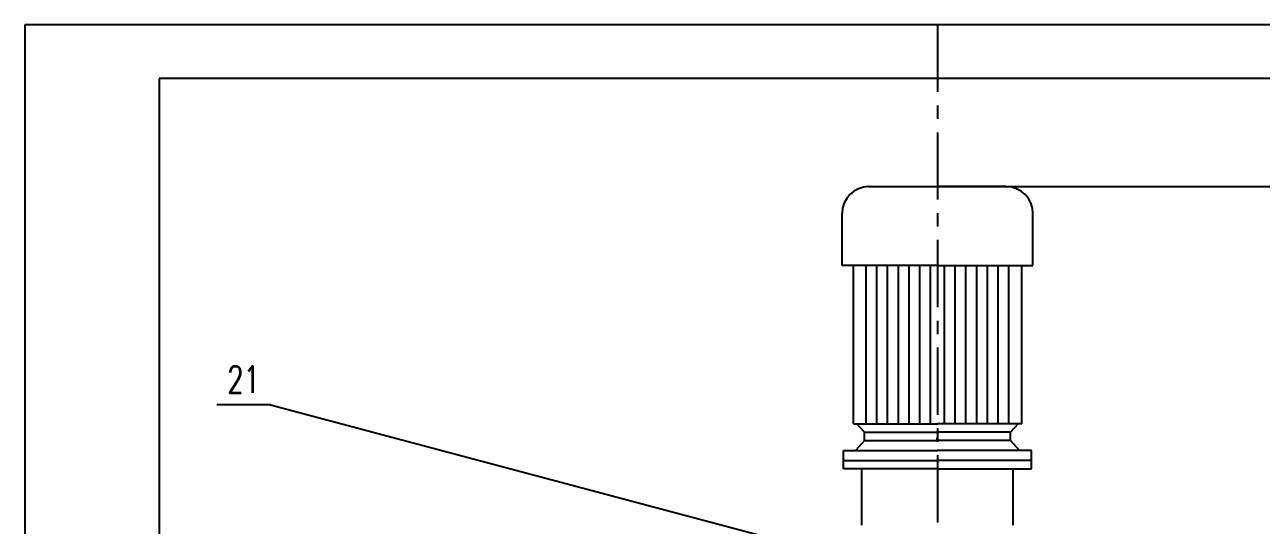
# Model space of a CAD drawing. Extents: x 0 to 594, y 0 to 841.
# Drawn here: x 0 to 229.7, y 748 to 841 of the extents above; entities that cross this region are included whole.
import ezdxf

# ---------------------------------------------------------------- set-up
doc = ezdxf.new("R2010")
doc.units = 0
doc.header["$LTSCALE"] = 10
doc.header["$MEASUREMENT"] = 0
doc.linetypes.add('CENTER', pattern=[2, 1.25, -0.25, 0.25, -0.25])
doc.layers.get('0').update_dxf_attribs({"linetype": 'CONTINUOUS'})
doc.layers.get('DEFPOINTS').update_dxf_attribs({"linetype": 'CONTINUOUS'})
for name, color, linetype in [('DIM', 4, 'CONTINUOUS'), ('FULL', 7, 'CONTINUOUS'), ('LAYER1', 1, 'CENTER'), ('THIN', 3, 'CONTINUOUS')]:
    doc.layers.add(name, color=color, linetype=linetype)
doc.styles.add('RMO4', font='romans.shx', dxfattribs={"width": 0.7, "height": 4.5})
doc.styles.get("Standard").update_dxf_attribs({"font": 'SIMFANG.TTF', "width": 0.7, "height": 5})
doc.dimstyles.get("Standard").update_dxf_attribs({"dimtxt": 0.18, "dimasz": 0.18, "dimexe": 0.18, "dimexo": 0.0625, "dimgap": 0.09, "dimtad": 0, "dimtih": 1, "dimtoh": 1, "dimdec": 4, "dimzin": 0, "dimdsep": 46, "dimtxsty": 'Standard', "dimcen": 0.09, "dimadec": 0, "dimazin": 0, "dimtfac": 1, "dimtdec": 4, "dimtofl": 0, "dimtmove": 0, "dimatfit": 3, "dimfxl": 1, "dimtolj": 1, "dimtzin": 0, "dimarcsym": 0})

# ---------------------------------------------------------------- blocks, each defined once
blk = doc.blocks.new('*D97')
at = {"color": 4, "linetype": 'ByBlock'}
for p, q in [((169.64, 810.93), (312.15, 810.93)), ((309.65, 808.43), (309.65, 440.69)), ((152.01, 438.19), (312.15, 438.19))]:
    blk.add_line(p, q, dxfattribs=at)
for points in [[(309.23, 808.43), (310.07, 808.43), (309.65, 810.93)], [(309.23, 440.69), (310.07, 440.69), (309.65, 438.19)]]:
    blk.add_solid(points, dxfattribs=at)
at = {"layer": 'DEFPOINTS', "color": 0, "linetype": 'ByBlock'}
for p in [(169.58, 810.93), (151.95, 438.19), (309.65, 438.19)]:
    blk.add_point(p, dxfattribs=at)
at = {"color": 3, "linetype": 'ByBlock', "insert": (306.5, 624.56), "char_height": 4.5, "attachment_point": 5, "rotation": 90, "style": 'RMO4'}
blk.add_mtext('\\A1;~3400', dxfattribs=at)

msp = doc.modelspace()

# ---------------------------------------------------------------- linework, layer by layer
at = {"layer": 'DIM'}
msp.add_line((45.66199, 770.36998), (161.52305, 739.52586), dxfattribs=at)
at = {"layer": 'FULL'}
for p, q in [((584, 831), (25, 831)), ((156.84844, 810.92613), (169.66589, 810.92613)), ((182.31222, 810.92613), (169.49477, 810.92613)), ((151.84844, 796.2435), (151.84844, 805.92613)), ((187.31222, 796.2435), (187.31222, 805.92613)), ((169.58033, 796.2435), (151.84844, 796.2435)), ((153.94461, 766.8527), (153.94461, 796.2435)), ((156.30281, 766.95483), (156.30281, 796.26903)), ((156.30281, 796.26903), (156.30281, 796.26903)), ((158.30281, 766.95483), (158.30281, 796.26903)), ((160.30281, 766.95483), (160.30281, 796.26903)), ((162.30281, 766.95483), (162.30281, 796.26903)), ((164.30281, 766.95483), (164.30281, 796.26903)), ((166.30281, 766.95483), (166.30281, 796.26903)), ((168.30281, 766.95483), (168.30281, 796.26903)), ((169.58033, 796.2435), (187.31222, 796.2435)), ((170.85785, 766.95483), (170.85785, 796.26903)), ((172.85785, 766.95483), (172.85785, 796.26903)), ((174.85785, 766.95483), (174.85785, 796.26903)), ((176.85785, 766.95483), (176.85785, 796.26903)), ((178.85785, 766.95483), (178.85785, 796.26903)), ((180.85785, 766.95483), (180.85785, 796.26903)), ((182.85785, 766.95483), (182.85785, 796.26903)), ((182.85785, 796.26903), (182.85785, 796.26903)), ((185.21605, 766.8527), (185.21605, 796.2435)), ((45.66199, 770.36998), (35.66199, 770.36998)), ((153.94461, 766.8527), (169.66589, 766.8527)), ((156.04078, 765.28229), (154.5285, 766.8901)), ((156.04078, 765.28229), (169.66589, 765.28229)), ((156.04078, 763.71189), (156.04078, 765.28229)), ((185.21605, 766.8527), (169.49477, 766.8527)), ((183.11988, 765.28229), (169.49477, 765.28229)), ((183.11988, 765.28229), (184.63217, 766.8901)), ((183.11988, 763.71189), (183.11988, 765.28229)), ((156.04078, 763.71189), (154.42298, 761.93626)), ((156.04078, 763.71189), (169.66589, 763.71189)), ((169.49477, 763.71189), (169.49477, 764.23536)), ((183.11988, 763.71189), (169.49477, 763.71189)), ((169.66589, 763.71189), (169.66589, 764.23536)), ((183.11988, 763.71189), (184.73768, 761.93626)), ((152.11046, 761.87975), (169.66589, 761.87975)), ((152.11046, 760.04761), (152.11046, 761.87975)), ((187.0502, 761.87975), (169.49477, 761.87975)), ((187.0502, 760.04761), (187.0502, 761.87975)), ((152.11046, 760.04761), (169.66589, 760.04761)), ((152.11046, 758.47721), (152.11046, 760.04761)), ((169.58033, 758.47721), (152.11046, 758.47721)), ((155.51674, 748.00785), (155.51674, 758.47721)), ((187.0502, 760.04761), (169.49477, 760.04761)), ((169.58033, 758.47721), (187.0502, 758.47721)), ((183.64392, 748.00785), (183.64392, 758.47721)), ((187.0502, 758.47721), (187.0502, 760.04761))]:
    msp.add_line(p, q, dxfattribs=at)
for centre, start, end in [((156.84844, 805.92613), 90, 180), ((182.31222, 805.92613), 360, 90)]:
    msp.add_arc(centre, 5, start, end, dxfattribs=at)
at = {"layer": 'LAYER1'}
msp.add_line((169.58033, 840.99873), (169.58033, 595.05142), dxfattribs=at)
at = {"layer": 'THIN'}
for p, q in [((594, 841), (0, 841)), ((0, 841), (0, 0))]:
    msp.add_line(p, q, dxfattribs=at)
at = {"layer": 'THIN', "color": 7}
msp.add_line((25, 831), (25, 10), dxfattribs=at)

# ---------------------------------------------------------------- texts
at = {"layer": 'THIN', "style": 'RMO4', "width": 0.7}
msp.add_text('21', height=5, dxfattribs=at).set_placement((37.6417, 772.57503))

# ---------------------------------------------------------------- dimensions: what is measured, and where the dimension line sits
at = {"layer": 'DIM'}
dim = msp.add_linear_dim(base=(309.65, 438.18736), p1=(169.58033, 810.92613), p2=(151.95058, 438.18736), angle=90, text='~3400', dimstyle='Standard', override={"dimasz": 2.5, "dimexe": 2.5, "dimgap": 0.9, "dimtad": 1, "dimtih": 0, "dimtoh": 0, "dimtxsty": 'RMO4', "dimclrd": 4, "dimclre": 4, "dimclrt": 3, "dimtofl": 1, "dimatfit": 0}, dxfattribs=at)
dim.commit()
dim.dimension.update_dxf_attribs({"geometry": '*D97', "text_midpoint": (306.5, 624.55675)})

doc.saveas('drawing.dxf')
